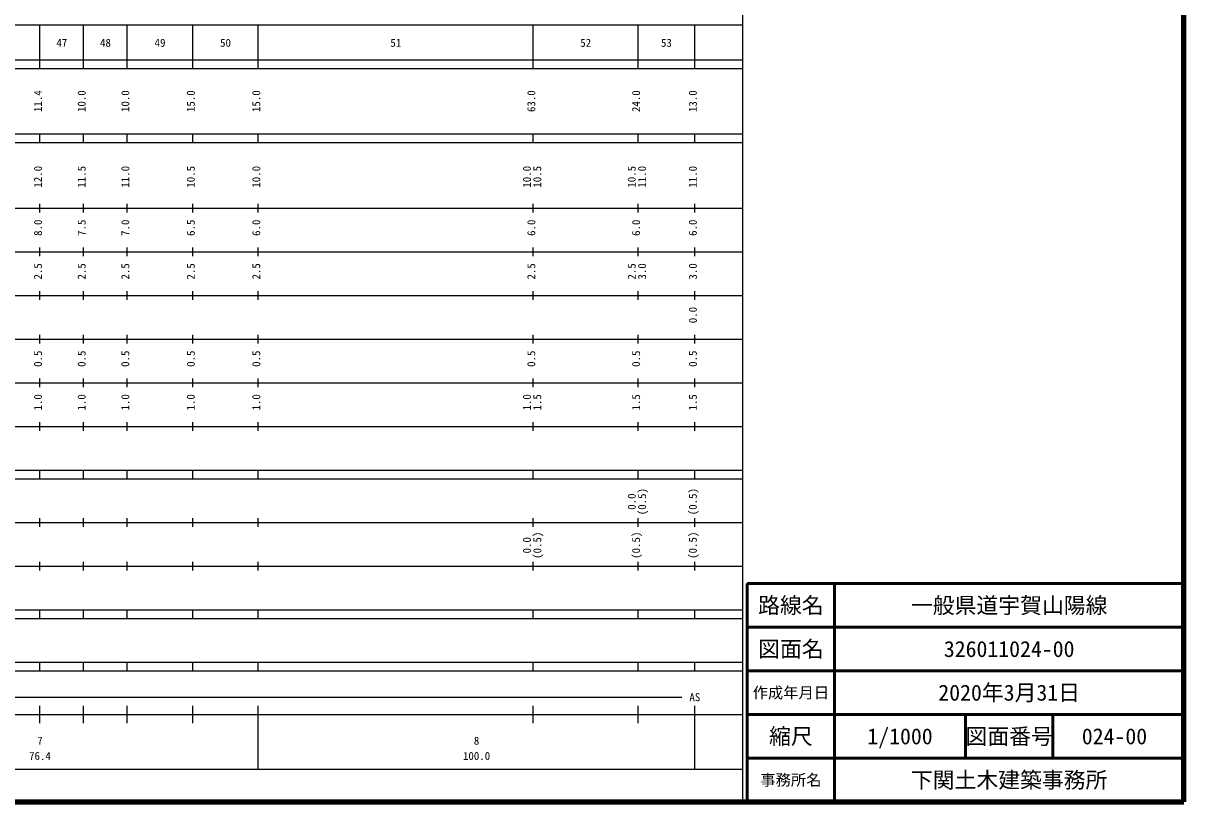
# Model space of a CAD drawing. Units: millimetres on the paper, enlarged 1000 times. Extents: x 40000 to 680000, y 20000 to 380000.
# Drawn here: x 414156 to 680000, y 20000 to 198357 of the extents above; entities that cross this region are included whole.
import ezdxf
from ezdxf.enums import TextEntityAlignment as Align

# ---------------------------------------------------------------- set-up
doc = ezdxf.new("R2010")
doc.units = ezdxf.units.MM
doc.header["$LTSCALE"] = 1000
for name, color, linetype, lineweight in [('M-TTL', 2, 'Continuous', 140), ('M-TTL-BAND', 7, 'Continuous', 25), ('M-TTL-FRAM', 2, 'Continuous', 50), ('M-TTL-LINE', 7, 'Continuous', 50)]:
    doc.layers.add(name, color=color, linetype=linetype, lineweight=lineweight)
doc.layers.add('M-TTL-TXT', color=7, linetype='Continuous')
doc.styles.add('ＭＳ ゴシック', font='')
doc.styles.get('ＭＳ ゴシック').set_extended_font_data('MS Gothic')

msp = doc.modelspace()

# ---------------------------------------------------------------- linework, layer by layer
at = {"layer": 'M-TTL'}
for p, q in [((680000, 20000), (680000, 380000)), ((40000, 20000), (680000, 20000))]:
    msp.add_line(p, q, dxfattribs=at)
at = {"layer": 'M-TTL-BAND'}
for p, q in [((579000, 20000), (579000, 370000)), ((68000, 198000), (579000, 198000)), ((418000, 188000), (418000, 198000)), ((428000, 188000), (428000, 198000)), ((438000, 188000), (438000, 198000)), ((453000, 188000), (453000, 198000)), ((468000, 188000), (468000, 198000)), ((531000, 188000), (531000, 198000)), ((555000, 188000), (555000, 198000)), ((568000, 188000), (568000, 198000)), ((40000, 190000), (579000, 190000)), ((40000, 188000), (579000, 188000)), ((40000, 173000), (579000, 173000)), ((418000, 171000), (418000, 173000)), ((428000, 171000), (428000, 173000)), ((438000, 171000), (438000, 173000)), ((453000, 171000), (453000, 173000)), ((468000, 171000), (468000, 173000)), ((531000, 171000), (531000, 173000)), ((555000, 171000), (555000, 173000)), ((568000, 171000), (568000, 173000)), ((40000, 171000), (579000, 171000)), ((418000, 155000), (418000, 157000)), ((428000, 155000), (428000, 157000)), ((438000, 155000), (438000, 157000)), ((453000, 155000), (453000, 157000)), ((468000, 155000), (468000, 157000)), ((531000, 155000), (531000, 157000)), ((555000, 155000), (555000, 157000)), ((568000, 155000), (568000, 157000)), ((40000, 156000), (579000, 156000)), ((418000, 145000), (418000, 147000)), ((428000, 145000), (428000, 147000)), ((438000, 145000), (438000, 147000)), ((453000, 145000), (453000, 147000)), ((468000, 145000), (468000, 147000)), ((531000, 145000), (531000, 147000)), ((555000, 145000), (555000, 147000)), ((568000, 145000), (568000, 147000)), ((46000, 146000), (579000, 146000)), ((52000, 136000), (579000, 136000)), ((418000, 135000), (418000, 137000)), ((428000, 135000), (428000, 137000)), ((438000, 135000), (438000, 137000)), ((453000, 135000), (453000, 137000)), ((468000, 135000), (468000, 137000)), ((531000, 135000), (531000, 137000)), ((555000, 135000), (555000, 137000)), ((568000, 135000), (568000, 137000)), ((46000, 126000), (579000, 126000)), ((418000, 125000), (418000, 127000)), ((428000, 125000), (428000, 127000)), ((438000, 125000), (438000, 127000)), ((453000, 125000), (453000, 127000)), ((468000, 125000), (468000, 127000)), ((531000, 125000), (531000, 127000)), ((555000, 125000), (555000, 127000)), ((568000, 125000), (568000, 127000)), ((418000, 115000), (418000, 117000)), ((428000, 115000), (428000, 117000)), ((438000, 115000), (438000, 117000)), ((453000, 115000), (453000, 117000)), ((468000, 115000), (468000, 117000)), ((531000, 115000), (531000, 117000)), ((555000, 115000), (555000, 117000)), ((568000, 115000), (568000, 117000)), ((52000, 116000), (579000, 116000)), ((418000, 105000), (418000, 107000)), ((428000, 105000), (428000, 107000)), ((438000, 105000), (438000, 107000)), ((453000, 105000), (453000, 107000)), ((468000, 105000), (468000, 107000)), ((531000, 105000), (531000, 107000)), ((555000, 105000), (555000, 107000)), ((568000, 105000), (568000, 107000)), ((46000, 106000), (579000, 106000)), ((40000, 96000), (579000, 96000)), ((418000, 94000), (418000, 96000)), ((428000, 94000), (428000, 96000)), ((438000, 94000), (438000, 96000)), ((453000, 94000), (453000, 96000)), ((468000, 94000), (468000, 96000)), ((531000, 94000), (531000, 96000)), ((555000, 94000), (555000, 96000)), ((568000, 94000), (568000, 96000)), ((40000, 94000), (579000, 94000)), ((49000, 84000), (579000, 84000)), ((418000, 83000), (418000, 85000)), ((428000, 83000), (428000, 85000)), ((438000, 83000), (438000, 85000)), ((453000, 83000), (453000, 85000)), ((468000, 83000), (468000, 85000)), ((531000, 83000), (531000, 85000)), ((555000, 83000), (555000, 85000)), ((568000, 83000), (568000, 85000)), ((418000, 73000), (418000, 75000)), ((428000, 73000), (428000, 75000)), ((438000, 73000), (438000, 75000)), ((453000, 73000), (453000, 75000)), ((468000, 73000), (468000, 75000)), ((531000, 73000), (531000, 75000)), ((555000, 73000), (555000, 75000)), ((568000, 73000), (568000, 75000)), ((40000, 74000), (579000, 74000)), ((40000, 64000), (579000, 64000)), ((418000, 62000), (418000, 64000)), ((428000, 62000), (428000, 64000)), ((438000, 62000), (438000, 64000)), ((453000, 62000), (453000, 64000)), ((468000, 62000), (468000, 64000)), ((531000, 62000), (531000, 64000)), ((555000, 62000), (555000, 64000)), ((568000, 62000), (568000, 64000)), ((40000, 62000), (579000, 62000)), ((40000, 52000), (579000, 52000)), ((418000, 50000), (418000, 52000)), ((428000, 50000), (428000, 52000)), ((438000, 50000), (438000, 52000)), ((453000, 50000), (453000, 52000)), ((468000, 50000), (468000, 52000)), ((531000, 50000), (531000, 52000)), ((555000, 50000), (555000, 52000)), ((568000, 50000), (568000, 52000)), ((40000, 50000), (579000, 50000)), ((71000, 44000), (565000, 44000)), ((40000, 40000), (579000, 40000)), ((418000, 38000), (418000, 42000)), ((428000, 38000), (428000, 42000)), ((438000, 38000), (438000, 42000)), ((453000, 38000), (453000, 42000)), ((468000, 27500), (468000, 42000)), ((531000, 38000), (531000, 42000)), ((555000, 38000), (555000, 42000)), ((568000, 27500), (568000, 42000)), ((68000, 27500), (579000, 27500))]:
    msp.add_line(p, q, dxfattribs=at)
at = {"layer": 'M-TTL-FRAM'}
for p, q in [((680000, 70000), (580000, 70000)), ((580000, 70000), (580000, 20000))]:
    msp.add_line(p, q, dxfattribs=at)
at = {"layer": 'M-TTL-LINE'}
for p, q in [((600000, 70000), (600000, 20000)), ((680000, 60000), (580000, 60000)), ((680000, 50000), (580000, 50000)), ((680000, 40000), (580000, 40000)), ((630000, 40000), (630000, 30000)), ((650000, 40000), (650000, 30000)), ((680000, 30000), (580000, 30000))]:
    msp.add_line(p, q, dxfattribs=at)

# ---------------------------------------------------------------- texts
at = {"layer": 'M-TTL-BAND', "style": 'ＭＳ ゴシック'}
for s, p in [('47', (423000, 192405)), ('48', (433000, 192405)), ('49', (445500, 192405)), ('50', (460500, 192405)), ('51', (499500, 192405)), ('52', (543000, 192405)), ('53', (561500, 192405)), ('AS', (568000, 42500)), ('7', (418000, 32523)), ('8', (518000, 32523)), ('76.4', (418000, 29033)), ('100.0', (518000, 29033))]:
    msp.add_text(s, height=1833, dxfattribs=at).set_placement(p, align=Align.BOTTOM_CENTER)
for s, p in [('11.4', (419000, 180500)), ('10.0', (429000, 180500)), ('10.0', (439000, 180500)), ('15.0', (454000, 180500)), ('15.0', (469000, 180500)), ('63.0', (532000, 180500)), ('24.0', (556000, 180500)), ('13.0', (569000, 180500)), ('12.0', (419000, 163174)), ('11.5', (429000, 163174)), ('11.0', (439000, 163174)), ('10.5', (454000, 163174)), ('10.0', (469000, 163174)), ('10.0', (531000, 163174)), ('10.5', (533370, 163174)), ('10.5', (555000, 163174)), ('11.0', (557370, 163174)), ('11.0', (569000, 163174)), ('8.0', (419000, 151500)), ('7.5', (429000, 151500)), ('7.0', (439000, 151500)), ('6.5', (454000, 151500)), ('6.0', (469000, 151500)), ('6.0', (532000, 151500)), ('6.0', (556000, 151500)), ('6.0', (569000, 151500)), ('2.5', (419000, 141500)), ('2.5', (429000, 141500)), ('2.5', (439000, 141500)), ('2.5', (454000, 141500)), ('2.5', (469000, 141500)), ('2.5', (532000, 141500)), ('2.5', (555000, 141500)), ('3.0', (557370, 141500)), ('3.0', (569000, 141500)), ('0.0', (569000, 131500)), ('0.5', (419000, 121500)), ('0.5', (429000, 121500)), ('0.5', (439000, 121500)), ('0.5', (454000, 121500)), ('0.5', (469000, 121500)), ('0.5', (532000, 121500)), ('0.5', (556000, 121500)), ('0.5', (569000, 121500)), ('1.0', (419000, 111500)), ('1.0', (429000, 111500)), ('1.0', (439000, 111500)), ('1.0', (454000, 111500)), ('1.0', (469000, 111500)), ('1.0', (531000, 111500)), ('1.5', (533370, 111500)), ('1.5', (556000, 111500)), ('1.5', (569000, 111500)), ('0.0', (555000, 88764)), ('(0.5)', (557370, 88764)), ('(0.5)', (569000, 88764)), ('0.0', (531000, 78764)), ('(0.5)', (533370, 78764)), ('(0.5)', (556000, 78764)), ('(0.5)', (569000, 78764))]:
    msp.add_text(s, height=1833, rotation=90, dxfattribs=at).set_placement(p, align=Align.BOTTOM_CENTER)
at = {"layer": 'M-TTL-TXT', "style": 'ＭＳ ゴシック'}
for s, height, p in [('路線名', 3666, (590000, 65000)), ('路線名', 3666, (590000, 65000)), ('一般県道宇賀山陽線', 3666, (640000, 65000)), ('図面名', 3666, (590000, 55000)), ('図面名', 3666, (590000, 55000)), ('326011024-00', 3666, (640000, 55000)), ('作成年月日', 2566, (590000, 45000)), ('作成年月日', 2566, (590000, 45000)), ('2020年3月31日', 3666, (640000, 45000)), ('縮尺', 3666, (590000, 35000)), ('縮尺', 3666, (590000, 35000)), ('図面番号', 3666, (640000, 35000)), ('図面番号', 3666, (640000, 35000)), ('1/1000', 3666, (615000, 35000)), ('024-00', 3666, (664125, 35000)), ('事務所名', 2566, (590000, 25000)), ('事務所名', 2566, (590000, 25000)), ('下関土木建築事務所', 3666, (640000, 25000))]:
    msp.add_text(s, height=height, dxfattribs=at).set_placement(p, align=Align.MIDDLE_CENTER)

doc.saveas('drawing.dxf')
